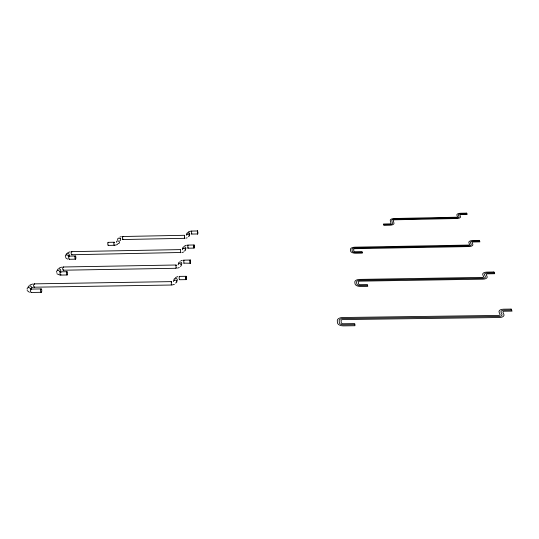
<?xml version="1.0" encoding="UTF-8"?>
<svg xmlns="http://www.w3.org/2000/svg" width="539" height="539" viewBox="0 0 539 539"><rect width="100%" height="100%" fill="white"/><g stroke="black" fill="none" stroke-linecap="round" stroke-linejoin="round"><path stroke-width="0.81" d="M193.845 246.377C194.256 241.93 194.229 251.026 194.296 246.673M188.064 247.657L187.895 248.203L194.101 248.088M176.273 267.674L176.051 268.274L63.306 270.214M171.57 284.363L171.335 285.023L34.348 287.206M191.796 233.683L191.695 234.061L197.665 233.96L197.584 230.948L197.826 232.471M184.661 237.921L184.527 238.326L122.845 239.532M183.988 263.106L190.314 263.261L190.274 260.054L190.307 263.268M179.642 279.445C179.063 280.037 179.009 277.053 179.42 276.386L186.171 276.305L186.272 279.519L186.4 277.706M180.578 252.495L71.734 254.758M190.159 260.094L190.233 263.241L190.247 260.034L183.759 260.155L183.88 263.376M186.198 279.633L179.527 279.734M197.658 233.966L197.557 230.955L197.645 233.966L197.826 232.626M194.283 246.215L194.08 244.989L187.801 245.09L187.922 248.196M186.164 276.291L186.393 277.558M183.732 260.182L183.981 260.62M194.013 244.969L193.851 246.727M197.557 230.955L191.567 231.076L191.675 234.081M184.621 235.772L184.412 235.294L184.506 238.332M171.537 282.207L171.287 281.621L171.335 285.023M67.759 252.67L70.137 251.794M59.169 268.078L61.648 267.155M30.002 285.016L32.603 284.04M175.444 277.538L177.897 276.568M188.401 231.858L190.894 231.116M176.213 265.478L176.004 264.999L176.051 268.274M184.776 245.784L186.42 245.232M117.657 244.463L115.002 245.245M183.529 252.043L181.872 252.596M179.278 267.526L177.56 268.105M174.387 284.356L172.15 284.956M180.504 249.793L180.417 252.751M180.915 260.748L182.317 260.31M187.195 237.793L185.881 238.184M32.192 287.651L33.297 287.321M119.981 237.045L121.342 236.655M466.889 213.761L460.865 213.889A3.086 1.267 4 0 0 458.413 215.229L458.979 216.516A3.086 1.28 3.8 0 1 456.506 217.877L394.454 219.157A3.045 1.307 2 0 0 391.772 220.525L392.446 223.159A3.059 1.327 1.9 0 1 389.737 224.547L383.633 224.675M122.703 236.513L184.412 235.294M108.096 242.341L114.16 242.227M108.251 245.4L114.315 245.285M479.582 241.122L473.101 241.243A3.328 1.455 5 0 0 470.513 242.779L471.167 244.261A3.328 1.469 4.9 0 1 468.553 245.824L355.019 247.933A3.234 1.509 1 0 0 352.014 249.496L352.223 251.006A3.247 1.523 1 0 0 355.686 252.474L362.195 252.353M71.552 251.646L180.403 249.604M69.086 256.133L75.319 256.018M69.268 259.272L75.5 259.165M63.117 266.994L176.031 265.006M60.462 271.831L66.93 271.717M60.658 275.085L67.119 274.971M494.303 272.855L487.296 272.97A3.618 1.691 6.4 0 0 484.554 274.749L485.316 276.48A3.618 1.705 6.2 0 1 482.54 278.286L359.789 280.273A3.503 1.758 1.6 0 0 356.562 282.079L356.805 283.851A3.517 1.772 1.7 0 0 360.571 285.576L367.611 285.468M34.132 283.871L171.314 281.621M31.033 289.093L41.085 288.931M31.249 292.455L41.301 292.3M511.578 310.1L503.958 310.208A3.962 1.981 8.2 0 0 501.041 312.29L501.944 314.345A3.968 2.001 8 0 1 498.993 316.46L342.75 318.549A3.793 2.082 1.4 0 0 339.172 320.665L339.368 322.753A3.807 2.095 1.4 0 0 343.377 324.815L354.837 324.667M179.42 276.386L179.608 276.75M59.64 275.018L56.885 273.731M67.597 259.111L65.421 257.595M187.828 245.077L188.01 245.562M29.436 292.293L27.132 290.528M191.588 231.069L191.743 231.453M193.858 246.849L194.033 248.021L193.845 246.539M188.987 233.219A3.039 1.347 -5.3 0 1 189.142 233.138M120.204 238.595A3.093 1.347 -7.7 0 1 120.379 238.507M174.34 280.644A1.698 1.442 14.4 0 1 174.636 278.589A1.698 1.442 14.4 0 1 177.035 279.087A1.698 1.442 14.4 0 1 176.563 281.109M173.497 281.567A1.705 1.449 14.3 0 1 174.959 280.078A1.705 1.449 14.3 0 1 176.846 281.425A1.705 1.449 14.3 0 1 175.492 282.995M34.604 286.903A1.684 0.6 89.5 0 1 33.782 286.613A1.684 0.6 89.5 0 1 33.816 284.309A1.684 0.6 89.5 0 1 34.644 284.316M28.324 287.617A1.745 1.388 24.3 0 1 29.221 285.906A1.745 1.388 24.3 0 1 31.424 286.943A1.745 1.388 24.3 0 1 30.662 288.709M27.219 289.227A1.752 1.388 24.3 0 1 28.52 287.61A1.752 1.388 24.3 0 1 30.541 289.173M31.464 292.232A1.705 0.613 89.7 0 1 30.629 291.7A1.705 0.613 89.7 0 1 30.784 289.369A1.705 0.613 89.7 0 1 31.633 289.766M178.658 263.814A1.637 1.408 14.8 0 1 179.527 262.048A1.637 1.408 14.8 0 1 181.636 262.891A1.637 1.408 14.8 0 1 180.902 264.71M178.106 264.885A1.644 1.408 14.7 0 1 179.521 263.558A1.644 1.408 14.7 0 1 181.306 264.737A1.644 1.408 14.7 0 1 180.322 266.347M63.595 269.743A1.624 0.519 89 0 1 62.868 269.763A1.624 0.519 89 0 1 62.827 267.465A1.624 0.519 89 0 1 63.555 267.452M57.558 270.423A1.678 1.361 24 0 1 58.502 268.887A1.678 1.361 24 0 1 60.536 269.756A1.678 1.361 24 0 1 60.112 271.515M56.838 272.431A1.684 1.368 23.9 0 1 57.72 270.477A1.684 1.368 23.9 0 1 59.856 271.986M60.954 274.6A1.644 0.526 89.1 0 1 60.179 274.56A1.644 0.526 89.1 0 1 60.213 272.175A1.644 0.526 89.1 0 1 60.981 272.518M182.964 248.701A1.577 1.368 15.3 0 1 183.604 246.902A1.577 1.368 15.3 0 1 185.699 247.542A1.577 1.368 15.3 0 1 185.2 249.382M182.411 249.793A1.583 1.374 15.2 0 1 183.711 248.25A1.583 1.374 15.2 0 1 185.51 249.564A1.583 1.374 15.2 0 1 184.095 251.026M71.936 254.509A1.563 0.478 88.6 0 1 71.289 254.186A1.563 0.478 88.6 0 1 71.283 252.084A1.563 0.478 88.6 0 1 71.923 252.003M66.216 254.9A1.617 1.327 24.7 0 1 67.335 253.377A1.617 1.327 24.7 0 1 69.248 254.597A1.617 1.327 24.7 0 1 68.136 256.119M65.482 256.658A1.617 1.334 24.6 0 1 66.492 254.873A1.617 1.334 24.6 0 1 68.473 256.348M69.477 259.016A1.583 0.492 88.7 0 1 68.79 258.585A1.583 0.492 88.7 0 1 68.877 256.389A1.583 0.492 88.7 0 1 69.565 256.827M187.067 234.761A1.523 1.334 15.8 0 1 187.397 232.835A1.523 1.334 15.8 0 1 189.553 233.387A1.523 1.334 15.8 0 1 188.933 235.24M186.359 235.28A1.529 1.341 15.7 0 1 187.687 234.014A1.529 1.341 15.7 0 1 189.344 235.132A1.529 1.341 15.7 0 1 188.421 236.661M123.074 239.026A1.516 0.364 88.4 0 1 122.562 239.168A1.516 0.364 88.4 0 1 122.474 237.025A1.516 0.364 88.4 0 1 122.98 236.884M117.772 239.875A1.55 1.321 22.3 0 1 118.553 238.177A1.55 1.321 22.3 0 1 120.547 239.073A1.55 1.321 22.3 0 1 119.766 240.765M116.397 242.307A1.556 1.327 22.2 0 1 117.792 240.92A1.556 1.327 22.2 0 1 119.436 242.415A1.556 1.327 22.2 0 1 117.839 243.621M114.504 244.962A1.536 0.384 88.5 0 1 113.958 244.706A1.536 0.384 88.5 0 1 113.972 242.543A1.536 0.384 88.5 0 1 114.517 242.813M108.474 244.982A1.536 0.398 88.5 0 1 107.908 244.935A1.536 0.398 88.5 0 1 107.874 242.759A1.536 0.398 88.5 0 1 108.433 242.813M185.888 277.7L186.13 279.626L186.009 276.446L185.888 277.646M466.599 213.127L460.582 213.255A4.622 1.907 4 0 0 456.904 215.263L457.463 216.55A1.543 0.64 3.8 0 1 456.23 217.224L394.285 218.511A4.568 1.961 2 0 0 390.263 220.552L390.93 223.186A1.529 0.66 1.9 0 1 389.569 223.88L383.478 224.008L383.788 225.342L389.899 225.221A4.595 1.988 1.9 0 0 393.969 223.126L393.288 220.491A1.523 0.654 2 0 1 394.629 219.811L456.789 218.524A4.629 1.92 3.8 0 0 460.495 216.483L459.922 215.196A1.543 0.633 4 0 1 461.148 214.529L467.185 214.401L466.599 213.127M479.238 240.387L472.777 240.509A4.992 2.19 5 0 0 468.89 242.813L469.536 244.295A1.664 0.734 4.9 0 1 468.229 245.07L354.911 247.185A4.858 2.264 1 0 0 350.397 249.523L350.606 251.039A4.871 2.277 1 0 0 355.801 253.242L362.323 253.121L362.073 251.592L355.578 251.713A1.624 0.761 1 0 1 353.84 250.979L353.624 249.463A1.617 0.755 1 0 1 355.127 248.681L468.876 246.572A4.999 2.203 4.9 0 0 472.797 244.234L472.137 242.752A1.664 0.728 5 0 1 473.431 241.977L479.926 241.856L479.238 240.387M493.906 272L486.912 272.114A5.424 2.533 6.4 0 0 482.796 274.775L483.55 276.514A1.812 0.856 6.2 0 1 482.162 277.41L359.661 279.404A5.249 2.641 1.6 0 0 354.817 282.113L355.053 283.878A5.269 2.661 1.7 0 0 360.706 286.472L367.76 286.364L367.463 284.572L360.443 284.68A1.758 0.889 1.7 0 1 358.556 283.824L358.3 282.052A1.752 0.883 1.6 0 1 359.917 281.149L482.924 279.168A5.43 2.56 6.2 0 0 487.081 276.453L486.313 274.722A1.806 0.842 6.4 0 1 487.68 273.825L494.701 273.711L493.906 272M511.113 309.09L503.507 309.197A5.942 2.971 8.2 0 0 499.134 312.317L500.024 314.365A1.988 1.004 8 0 1 498.548 315.423L342.649 317.518A5.686 3.119 1.4 0 0 337.286 320.692L337.468 322.78A5.713 3.146 1.4 0 0 343.484 325.873L354.965 325.724L354.709 323.609L343.269 323.757A1.9 1.051 1.4 0 1 341.268 322.733L341.066 320.644A1.893 1.038 1.4 0 1 342.851 319.58L499.444 317.505A5.956 3.005 8 0 0 503.864 314.318L502.954 312.263A1.981 0.99 8.2 0 1 504.41 311.219L512.05 311.118L511.113 309.09M40.681 289.712A1.711 0.593 89.7 0 0 41.18 292.32A1.711 0.593 89.7 0 0 41.712 289.814A1.711 0.593 89.7 0 0 40.681 289.712M66.58 272.444A1.644 0.512 89.1 0 0 67.018 274.991A1.644 0.512 89.1 0 0 67.476 272.606A1.644 0.512 89.1 0 0 66.58 272.444M75.002 256.692A1.583 0.478 88.7 0 0 75.406 259.171A1.583 0.478 88.7 0 0 75.831 256.908A1.583 0.478 88.7 0 0 75.002 256.692"/></g></svg>
